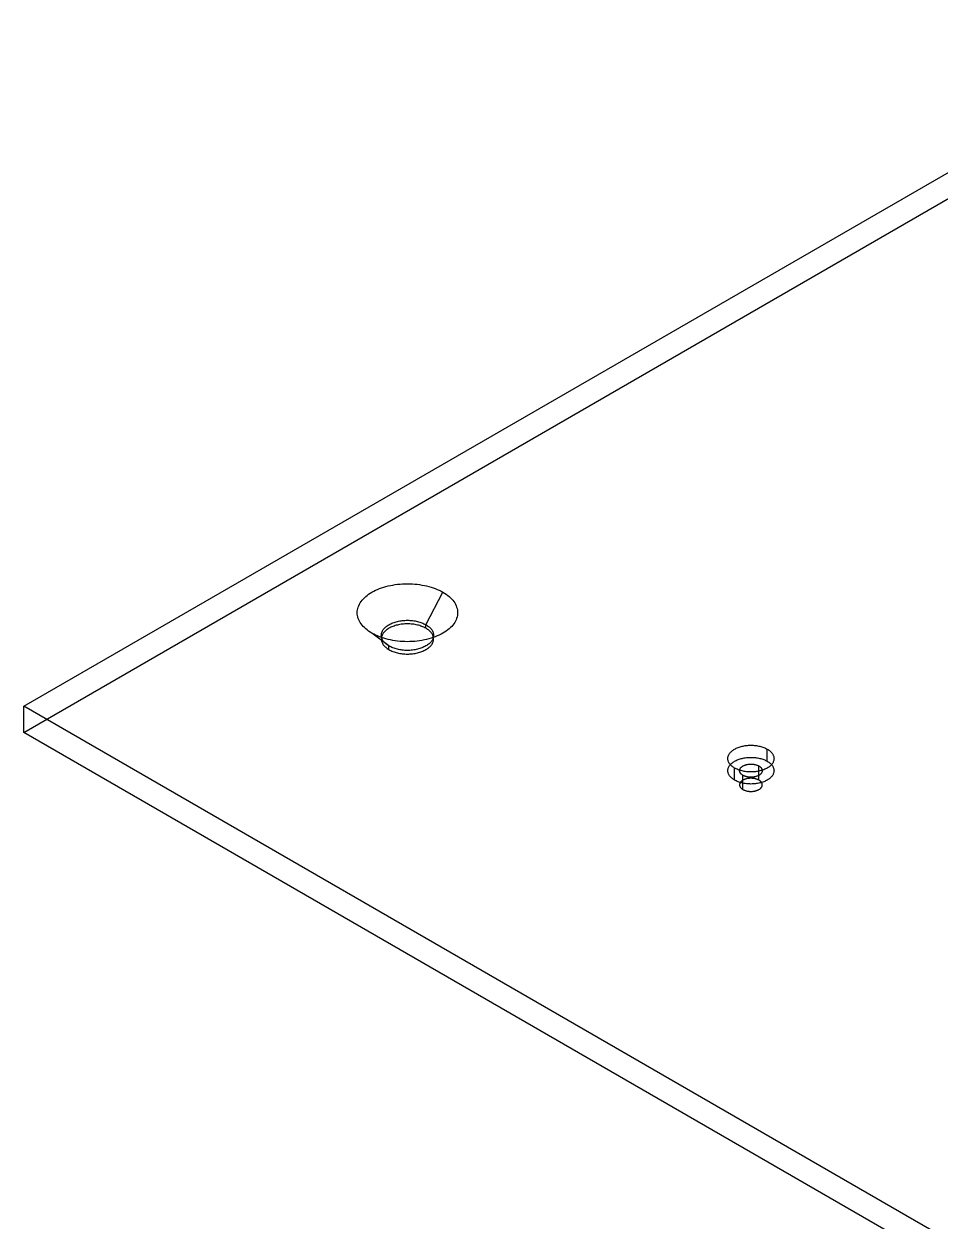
# Model space of a CAD drawing. Header units: inches. Extents: x 2 to 134, y 2 to 86.
# Drawn here: x 109.333 to 112.082, y 50.88 to 54.472 of the extents above; entities that cross this region are included whole.
import ezdxf

# ---------------------------------------------------------------- set-up
doc = ezdxf.new("R2010")
doc.units = ezdxf.units.IN
doc.header["$MEASUREMENT"] = 0

msp = doc.modelspace()

# ---------------------------------------------------------------- linework, layer by layer
at = {"layer": 'OUTLINE'}
for p, q in [((109.3333, 52.425), (112.8781, 54.4716)), ((109.3333, 52.3463), (112.8781, 54.3929)), ((110.3631, 52.757), (110.3676, 52.7604)), ((110.3676, 52.7604), (110.3724, 52.7636)), ((110.3724, 52.7636), (110.3775, 52.7667)), ((110.3775, 52.7667), (110.3829, 52.7696)), ((110.3829, 52.7696), (110.3885, 52.7724)), ((110.3885, 52.7724), (110.3943, 52.775)), ((110.3943, 52.775), (110.4004, 52.7775)), ((110.4004, 52.7775), (110.4066, 52.7798)), ((110.4066, 52.7798), (110.413, 52.7819)), ((110.413, 52.7819), (110.4196, 52.7838)), ((110.4196, 52.7838), (110.4264, 52.7855)), ((110.4264, 52.7855), (110.4333, 52.7871)), ((110.4333, 52.7871), (110.4403, 52.7884)), ((110.4403, 52.7884), (110.4474, 52.7895)), ((110.4474, 52.7895), (110.4546, 52.7905)), ((110.4546, 52.7905), (110.4619, 52.7912)), ((110.4619, 52.7912), (110.4693, 52.7917)), ((110.4693, 52.7917), (110.4766, 52.792)), ((110.4766, 52.792), (110.484, 52.7922)), ((110.484, 52.7922), (110.4914, 52.792)), ((110.4914, 52.792), (110.4988, 52.7917)), ((110.4988, 52.7917), (110.5061, 52.7912)), ((110.5061, 52.7912), (110.5134, 52.7905)), ((110.5134, 52.7905), (110.5206, 52.7895)), ((110.5206, 52.7895), (110.5277, 52.7884)), ((110.5277, 52.7884), (110.5348, 52.7871)), ((110.5348, 52.7871), (110.5416, 52.7855)), ((110.5394, 52.6693), (110.5905, 52.7667)), ((110.5416, 52.7855), (110.5484, 52.7838)), ((110.5484, 52.7838), (110.555, 52.7819)), ((110.555, 52.7819), (110.5614, 52.7798)), ((110.5614, 52.7798), (110.5677, 52.7775)), ((110.5677, 52.7775), (110.5737, 52.775)), ((110.5737, 52.775), (110.5796, 52.7724)), ((110.5796, 52.7724), (110.5851, 52.7696)), ((110.5851, 52.7696), (110.5905, 52.7667)), ((110.5905, 52.7667), (110.5956, 52.7636)), ((110.5956, 52.7636), (110.6004, 52.7604)), ((110.6004, 52.7604), (110.605, 52.757)), ((110.3363, 52.7222), (110.3379, 52.7263)), ((110.3379, 52.7263), (110.3399, 52.7304)), ((110.3399, 52.7304), (110.3422, 52.7345)), ((110.3422, 52.7345), (110.3449, 52.7385)), ((110.3449, 52.7385), (110.3479, 52.7424)), ((110.3479, 52.7424), (110.3512, 52.7462)), ((110.3512, 52.7462), (110.3549, 52.7499)), ((110.3549, 52.7499), (110.3588, 52.7535)), ((110.3588, 52.7535), (110.3631, 52.757)), ((110.605, 52.757), (110.6092, 52.7535)), ((110.6092, 52.7535), (110.6132, 52.7499)), ((110.6132, 52.7499), (110.6168, 52.7462)), ((110.6168, 52.7462), (110.6201, 52.7424)), ((110.6201, 52.7424), (110.6231, 52.7385)), ((110.6231, 52.7385), (110.6258, 52.7345)), ((110.6258, 52.7345), (110.6281, 52.7304)), ((110.6281, 52.7304), (110.6301, 52.7263)), ((110.6301, 52.7263), (110.6317, 52.7222)), ((110.3334, 52.7052), (110.3336, 52.7095)), ((110.3336, 52.7009), (110.3334, 52.7052)), ((110.3336, 52.7095), (110.3342, 52.7137)), ((110.3342, 52.6967), (110.3336, 52.7009)), ((110.3342, 52.7137), (110.3351, 52.718)), ((110.3351, 52.6925), (110.3342, 52.6967)), ((110.3351, 52.718), (110.3363, 52.7222)), ((110.3363, 52.6882), (110.3351, 52.6925)), ((110.3379, 52.6841), (110.3363, 52.6882)), ((110.6317, 52.6882), (110.6301, 52.6841)), ((110.6317, 52.7222), (110.633, 52.718)), ((110.633, 52.6925), (110.6317, 52.6882)), ((110.633, 52.718), (110.6339, 52.7137)), ((110.6339, 52.6967), (110.633, 52.6925)), ((110.6339, 52.7137), (110.6344, 52.7095)), ((110.6344, 52.7009), (110.6339, 52.6967)), ((110.6344, 52.7095), (110.6346, 52.7052)), ((110.6346, 52.7052), (110.6344, 52.7009)), ((110.3399, 52.68), (110.3379, 52.6841)), ((110.3422, 52.6759), (110.3399, 52.68)), ((110.3449, 52.6719), (110.3422, 52.6759)), ((110.3479, 52.668), (110.3449, 52.6719)), ((110.3512, 52.6642), (110.3479, 52.668)), ((110.3549, 52.6605), (110.3512, 52.6642)), ((110.3588, 52.6569), (110.3549, 52.6605)), ((110.3631, 52.6534), (110.3588, 52.6569)), ((110.3676, 52.6501), (110.3631, 52.6534)), ((110.408, 52.6483), (110.4091, 52.6505)), ((110.4091, 52.6505), (110.4103, 52.6526)), ((110.4103, 52.6526), (110.4117, 52.6546)), ((110.4117, 52.6546), (110.4132, 52.6567)), ((110.4132, 52.6567), (110.4149, 52.6586)), ((110.4149, 52.6586), (110.4168, 52.6606)), ((110.4168, 52.6606), (110.4189, 52.6625)), ((110.4189, 52.6516), (110.4168, 52.6497)), ((110.4189, 52.6625), (110.4211, 52.6643)), ((110.4211, 52.6534), (110.4189, 52.6516)), ((110.4211, 52.6643), (110.4235, 52.666)), ((110.4235, 52.6552), (110.4211, 52.6534)), ((110.4235, 52.666), (110.426, 52.6677)), ((110.426, 52.6569), (110.4235, 52.6552)), ((110.426, 52.6677), (110.4286, 52.6693)), ((110.4286, 52.6585), (110.426, 52.6569)), ((110.4286, 52.6693), (110.4314, 52.6708)), ((110.4314, 52.66), (110.4286, 52.6585)), ((110.4314, 52.6708), (110.4343, 52.6723)), ((110.4343, 52.6614), (110.4314, 52.66)), ((110.4343, 52.6723), (110.4374, 52.6737)), ((110.4374, 52.6628), (110.4343, 52.6614)), ((110.4374, 52.6737), (110.4405, 52.6749)), ((110.4405, 52.6641), (110.4374, 52.6628)), ((110.4405, 52.6749), (110.4438, 52.6761)), ((110.4438, 52.6653), (110.4405, 52.6641)), ((110.4438, 52.6761), (110.4471, 52.6772)), ((110.4471, 52.6664), (110.4438, 52.6653)), ((110.4471, 52.6772), (110.4505, 52.6782)), ((110.4505, 52.6674), (110.4471, 52.6664)), ((110.4505, 52.6782), (110.454, 52.6791)), ((110.454, 52.6683), (110.4505, 52.6674)), ((110.454, 52.6791), (110.4576, 52.6799)), ((110.4576, 52.6691), (110.454, 52.6683)), ((110.4576, 52.6799), (110.4613, 52.6806)), ((110.4613, 52.6698), (110.4576, 52.6691)), ((110.4613, 52.6806), (110.465, 52.6812)), ((110.465, 52.6704), (110.4613, 52.6698)), ((110.465, 52.6812), (110.4687, 52.6817)), ((110.4687, 52.6708), (110.465, 52.6704)), ((110.4687, 52.6817), (110.4725, 52.6821)), ((110.4725, 52.6712), (110.4687, 52.6708)), ((110.4725, 52.6821), (110.4763, 52.6823)), ((110.4763, 52.6715), (110.4725, 52.6712)), ((110.4763, 52.6823), (110.4802, 52.6825)), ((110.4802, 52.6717), (110.4763, 52.6715)), ((110.4802, 52.6825), (110.484, 52.6826)), ((110.484, 52.6717), (110.4802, 52.6717)), ((110.484, 52.6826), (110.4879, 52.6825)), ((110.4879, 52.6717), (110.484, 52.6717)), ((110.4879, 52.6825), (110.4917, 52.6823)), ((110.4917, 52.6715), (110.4879, 52.6717)), ((110.4917, 52.6823), (110.4955, 52.6821)), ((110.4955, 52.6712), (110.4917, 52.6715)), ((110.4955, 52.6821), (110.4993, 52.6817)), ((110.4993, 52.6708), (110.4955, 52.6712)), ((110.4993, 52.6817), (110.5031, 52.6812)), ((110.5031, 52.6704), (110.4993, 52.6708)), ((110.5031, 52.6812), (110.5068, 52.6806)), ((110.5068, 52.6698), (110.5031, 52.6704)), ((110.5068, 52.6806), (110.5104, 52.6799)), ((110.5104, 52.6691), (110.5068, 52.6698)), ((110.5104, 52.6799), (110.514, 52.6791)), ((110.514, 52.6683), (110.5104, 52.6691)), ((110.514, 52.6791), (110.5175, 52.6782)), ((110.5175, 52.6674), (110.514, 52.6683)), ((110.5175, 52.6782), (110.5209, 52.6772)), ((110.5209, 52.6664), (110.5175, 52.6674)), ((110.5209, 52.6772), (110.5243, 52.6761)), ((110.5243, 52.6653), (110.5209, 52.6664)), ((110.5243, 52.6761), (110.5275, 52.6749)), ((110.5275, 52.6641), (110.5243, 52.6653)), ((110.5275, 52.6749), (110.5307, 52.6737)), ((110.5307, 52.6628), (110.5275, 52.6641)), ((110.5307, 52.6737), (110.5337, 52.6723)), ((110.5337, 52.6614), (110.5307, 52.6628)), ((110.5337, 52.6723), (110.5366, 52.6708)), ((110.5366, 52.66), (110.5337, 52.6614)), ((110.5366, 52.6708), (110.5394, 52.6693)), ((110.5394, 52.6585), (110.5366, 52.66)), ((110.5394, 52.6693), (110.5421, 52.6677)), ((110.5394, 52.6585), (110.5394, 52.6693)), ((110.5421, 52.6569), (110.5394, 52.6585)), ((110.5421, 52.6677), (110.5446, 52.666)), ((110.5446, 52.6552), (110.5421, 52.6569)), ((110.5446, 52.666), (110.5469, 52.6643)), ((110.5469, 52.6534), (110.5446, 52.6552)), ((110.5469, 52.6643), (110.5491, 52.6625)), ((110.5491, 52.6516), (110.5469, 52.6534)), ((110.5491, 52.6625), (110.5512, 52.6606)), ((110.5512, 52.6497), (110.5491, 52.6516)), ((110.5512, 52.6606), (110.5531, 52.6586)), ((110.5531, 52.6586), (110.5548, 52.6567)), ((110.5548, 52.6567), (110.5564, 52.6546)), ((110.5564, 52.6546), (110.5578, 52.6526)), ((110.5578, 52.6526), (110.559, 52.6505)), ((110.559, 52.6505), (110.56, 52.6483)), ((110.605, 52.6534), (110.6004, 52.6501)), ((110.6092, 52.6569), (110.605, 52.6534)), ((110.6132, 52.6605), (110.6092, 52.6569)), ((110.6168, 52.6642), (110.6132, 52.6605)), ((110.6201, 52.668), (110.6168, 52.6642)), ((110.6231, 52.6719), (110.6201, 52.668)), ((110.6258, 52.6759), (110.6231, 52.6719)), ((110.6281, 52.68), (110.6258, 52.6759)), ((110.6301, 52.6841), (110.6281, 52.68)), ((110.3724, 52.6468), (110.3676, 52.6501)), ((110.3775, 52.6437), (110.3724, 52.6468)), ((110.4286, 52.6054), (110.3775, 52.6437)), ((110.3829, 52.6408), (110.3775, 52.6437)), ((110.3885, 52.638), (110.3829, 52.6408)), ((110.3943, 52.6354), (110.3885, 52.638)), ((110.4004, 52.6329), (110.3943, 52.6354)), ((110.4066, 52.6306), (110.4004, 52.6329)), ((110.4057, 52.6373), (110.4058, 52.6396)), ((110.4058, 52.6351), (110.4057, 52.6373)), ((110.4058, 52.6287), (110.4057, 52.6265)), ((110.4057, 52.6265), (110.4058, 52.6243)), ((110.4058, 52.6396), (110.4061, 52.6418)), ((110.4061, 52.6329), (110.4058, 52.6351)), ((110.4061, 52.6309), (110.4058, 52.6287)), ((110.4058, 52.6243), (110.4061, 52.6221)), ((110.4061, 52.6418), (110.4065, 52.644)), ((110.4065, 52.6331), (110.4061, 52.6309)), ((110.4065, 52.6307), (110.4061, 52.6329)), ((110.4061, 52.6221), (110.4065, 52.6199)), ((110.4065, 52.644), (110.4072, 52.6462)), ((110.4072, 52.6353), (110.4065, 52.6331)), ((110.4072, 52.6285), (110.4065, 52.6307)), ((110.4065, 52.6199), (110.4072, 52.6177)), ((110.413, 52.6285), (110.4066, 52.6306)), ((110.4072, 52.6462), (110.408, 52.6483)), ((110.408, 52.6375), (110.4072, 52.6353)), ((110.408, 52.6263), (110.4072, 52.6285)), ((110.4072, 52.6177), (110.408, 52.6155)), ((110.4091, 52.6396), (110.408, 52.6375)), ((110.4091, 52.6242), (110.408, 52.6263)), ((110.408, 52.6155), (110.4091, 52.6134)), ((110.4103, 52.6417), (110.4091, 52.6396)), ((110.4103, 52.6221), (110.4091, 52.6242)), ((110.4117, 52.6438), (110.4103, 52.6417)), ((110.4117, 52.62), (110.4103, 52.6221)), ((110.4132, 52.6458), (110.4117, 52.6438)), ((110.4132, 52.618), (110.4117, 52.62)), ((110.4196, 52.6266), (110.413, 52.6285)), ((110.4149, 52.6478), (110.4132, 52.6458)), ((110.4149, 52.616), (110.4132, 52.618)), ((110.4168, 52.6497), (110.4149, 52.6478)), ((110.4168, 52.6141), (110.4149, 52.616)), ((110.4264, 52.6249), (110.4196, 52.6266)), ((110.4333, 52.6234), (110.4264, 52.6249)), ((110.4403, 52.622), (110.4333, 52.6234)), ((110.4474, 52.6209), (110.4403, 52.622)), ((110.4546, 52.6199), (110.4474, 52.6209)), ((110.4619, 52.6192), (110.4546, 52.6199)), ((110.4693, 52.6187), (110.4619, 52.6192)), ((110.4766, 52.6184), (110.4693, 52.6187)), ((110.484, 52.6183), (110.4766, 52.6184)), ((110.4914, 52.6184), (110.484, 52.6183)), ((110.4988, 52.6187), (110.4914, 52.6184)), ((110.5061, 52.6192), (110.4988, 52.6187)), ((110.5134, 52.6199), (110.5061, 52.6192)), ((110.5206, 52.6209), (110.5134, 52.6199)), ((110.5277, 52.622), (110.5206, 52.6209)), ((110.5348, 52.6234), (110.5277, 52.622)), ((110.5416, 52.6249), (110.5348, 52.6234)), ((110.5484, 52.6266), (110.5416, 52.6249)), ((110.555, 52.6285), (110.5484, 52.6266)), ((110.5531, 52.6478), (110.5512, 52.6497)), ((110.5531, 52.616), (110.5512, 52.6141)), ((110.5548, 52.6458), (110.5531, 52.6478)), ((110.5548, 52.618), (110.5531, 52.616)), ((110.5564, 52.6438), (110.5548, 52.6458)), ((110.5564, 52.62), (110.5548, 52.618)), ((110.5614, 52.6306), (110.555, 52.6285)), ((110.5578, 52.6417), (110.5564, 52.6438)), ((110.5578, 52.6221), (110.5564, 52.62)), ((110.559, 52.6396), (110.5578, 52.6417)), ((110.559, 52.6242), (110.5578, 52.6221)), ((110.56, 52.6375), (110.559, 52.6396)), ((110.56, 52.6263), (110.559, 52.6242)), ((110.559, 52.6134), (110.56, 52.6155)), ((110.56, 52.6483), (110.5608, 52.6462)), ((110.5608, 52.6353), (110.56, 52.6375)), ((110.5608, 52.6285), (110.56, 52.6263)), ((110.56, 52.6155), (110.5608, 52.6177)), ((110.5608, 52.6462), (110.5615, 52.644)), ((110.5615, 52.6331), (110.5608, 52.6353)), ((110.5615, 52.6307), (110.5608, 52.6285)), ((110.5608, 52.6177), (110.5615, 52.6199)), ((110.5677, 52.6329), (110.5614, 52.6306)), ((110.5615, 52.644), (110.562, 52.6418)), ((110.562, 52.6309), (110.5615, 52.6331)), ((110.562, 52.6329), (110.5615, 52.6307)), ((110.5615, 52.6199), (110.562, 52.6221)), ((110.562, 52.6418), (110.5622, 52.6396)), ((110.5622, 52.6351), (110.562, 52.6329)), ((110.5622, 52.6287), (110.562, 52.6309)), ((110.562, 52.6221), (110.5622, 52.6243)), ((110.5622, 52.6396), (110.5623, 52.6373)), ((110.5623, 52.6373), (110.5622, 52.6351)), ((110.5623, 52.6265), (110.5622, 52.6287)), ((110.5622, 52.6243), (110.5623, 52.6265)), ((110.5737, 52.6354), (110.5677, 52.6329)), ((110.5796, 52.638), (110.5737, 52.6354)), ((110.5851, 52.6408), (110.5796, 52.638)), ((110.5905, 52.6437), (110.5851, 52.6408)), ((110.5956, 52.6468), (110.5905, 52.6437)), ((110.6004, 52.6501), (110.5956, 52.6468)), ((110.4091, 52.6134), (110.4103, 52.6113)), ((110.4103, 52.6113), (110.4117, 52.6092)), ((110.4117, 52.6092), (110.4132, 52.6072)), ((110.4132, 52.6072), (110.4149, 52.6052)), ((110.4149, 52.6052), (110.4168, 52.6032)), ((110.4189, 52.6122), (110.4168, 52.6141)), ((110.4168, 52.6032), (110.4189, 52.6014)), ((110.4211, 52.6104), (110.4189, 52.6122)), ((110.4189, 52.6014), (110.4211, 52.5996)), ((110.4235, 52.6086), (110.4211, 52.6104)), ((110.4211, 52.5996), (110.4235, 52.5978)), ((110.426, 52.607), (110.4235, 52.6086)), ((110.4235, 52.5978), (110.426, 52.5961)), ((110.4286, 52.6054), (110.426, 52.607)), ((110.426, 52.5961), (110.4286, 52.5945)), ((110.4314, 52.6038), (110.4286, 52.6054)), ((110.4286, 52.5945), (110.4286, 52.6054)), ((110.4286, 52.5945), (110.4314, 52.593)), ((110.4343, 52.6024), (110.4314, 52.6038)), ((110.4314, 52.593), (110.4343, 52.5915)), ((110.4374, 52.601), (110.4343, 52.6024)), ((110.4343, 52.5915), (110.4374, 52.5902)), ((110.4405, 52.5997), (110.4374, 52.601)), ((110.4374, 52.5902), (110.4405, 52.5889)), ((110.4438, 52.5985), (110.4405, 52.5997)), ((110.4405, 52.5889), (110.4438, 52.5877)), ((110.4471, 52.5975), (110.4438, 52.5985)), ((110.4438, 52.5877), (110.4471, 52.5866)), ((110.4505, 52.5965), (110.4471, 52.5975)), ((110.4471, 52.5866), (110.4505, 52.5856)), ((110.454, 52.5956), (110.4505, 52.5965)), ((110.4505, 52.5856), (110.454, 52.5847)), ((110.4576, 52.5948), (110.454, 52.5956)), ((110.454, 52.5847), (110.4576, 52.5839)), ((110.4613, 52.5941), (110.4576, 52.5948)), ((110.4576, 52.5839), (110.4613, 52.5832)), ((110.465, 52.5935), (110.4613, 52.5941)), ((110.4613, 52.5832), (110.465, 52.5826)), ((110.4687, 52.593), (110.465, 52.5935)), ((110.465, 52.5826), (110.4687, 52.5821)), ((110.4725, 52.5926), (110.4687, 52.593)), ((110.4687, 52.5821), (110.4725, 52.5818)), ((110.4763, 52.5923), (110.4725, 52.5926)), ((110.4725, 52.5818), (110.4763, 52.5815)), ((110.4802, 52.5922), (110.4763, 52.5923)), ((110.4763, 52.5815), (110.4802, 52.5813)), ((110.484, 52.5921), (110.4802, 52.5922)), ((110.4802, 52.5813), (110.484, 52.5813)), ((110.4879, 52.5922), (110.484, 52.5921)), ((110.484, 52.5813), (110.4879, 52.5813)), ((110.4917, 52.5923), (110.4879, 52.5922)), ((110.4879, 52.5813), (110.4917, 52.5815)), ((110.4955, 52.5926), (110.4917, 52.5923)), ((110.4917, 52.5815), (110.4955, 52.5818)), ((110.4993, 52.593), (110.4955, 52.5926)), ((110.4955, 52.5818), (110.4993, 52.5821)), ((110.5031, 52.5935), (110.4993, 52.593)), ((110.4993, 52.5821), (110.5031, 52.5826)), ((110.5068, 52.5941), (110.5031, 52.5935)), ((110.5031, 52.5826), (110.5068, 52.5832)), ((110.5104, 52.5948), (110.5068, 52.5941)), ((110.5068, 52.5832), (110.5104, 52.5839)), ((110.514, 52.5956), (110.5104, 52.5948)), ((110.5104, 52.5839), (110.514, 52.5847)), ((110.5175, 52.5965), (110.514, 52.5956)), ((110.514, 52.5847), (110.5175, 52.5856)), ((110.5209, 52.5975), (110.5175, 52.5965)), ((110.5175, 52.5856), (110.5209, 52.5866)), ((110.5243, 52.5985), (110.5209, 52.5975)), ((110.5209, 52.5866), (110.5243, 52.5877)), ((110.5275, 52.5997), (110.5243, 52.5985)), ((110.5243, 52.5877), (110.5275, 52.5889)), ((110.5307, 52.601), (110.5275, 52.5997)), ((110.5275, 52.5889), (110.5307, 52.5902)), ((110.5337, 52.6024), (110.5307, 52.601)), ((110.5307, 52.5902), (110.5337, 52.5915)), ((110.5366, 52.6038), (110.5337, 52.6024)), ((110.5337, 52.5915), (110.5366, 52.593)), ((110.5394, 52.6054), (110.5366, 52.6038)), ((110.5366, 52.593), (110.5394, 52.5945)), ((110.5421, 52.607), (110.5394, 52.6054)), ((110.5394, 52.5945), (110.5421, 52.5961)), ((110.5446, 52.6086), (110.5421, 52.607)), ((110.5421, 52.5961), (110.5446, 52.5978)), ((110.5469, 52.6104), (110.5446, 52.6086)), ((110.5446, 52.5978), (110.5469, 52.5996)), ((110.5491, 52.6122), (110.5469, 52.6104)), ((110.5469, 52.5996), (110.5491, 52.6014)), ((110.5512, 52.6141), (110.5491, 52.6122)), ((110.5491, 52.6014), (110.5512, 52.6032)), ((110.5512, 52.6032), (110.5531, 52.6052)), ((110.5531, 52.6052), (110.5548, 52.6072)), ((110.5548, 52.6072), (110.5564, 52.6092)), ((110.5564, 52.6092), (110.5578, 52.6113)), ((110.5578, 52.6113), (110.559, 52.6134)), ((109.3333, 52.3463), (109.3333, 52.425)), ((124.9699, 43.397), (109.3333, 52.425)), ((124.9699, 43.3182), (109.3333, 52.3463)), ((111.4571, 52.2898), (111.4591, 52.2914)), ((111.4591, 52.2914), (111.4612, 52.2929)), ((111.4612, 52.2929), (111.4634, 52.2944)), ((111.4634, 52.2944), (111.4657, 52.2958)), ((111.4657, 52.2958), (111.4682, 52.2972)), ((111.4682, 52.2972), (111.4708, 52.2985)), ((111.4708, 52.2985), (111.4735, 52.2997)), ((111.4735, 52.2997), (111.4762, 52.3008)), ((111.4762, 52.3008), (111.4791, 52.3019)), ((111.4791, 52.3019), (111.4821, 52.3028)), ((111.4821, 52.3028), (111.4851, 52.3037)), ((111.4851, 52.3037), (111.4882, 52.3045)), ((111.4882, 52.3045), (111.4914, 52.3052)), ((111.4914, 52.3052), (111.4946, 52.3058)), ((111.4946, 52.3058), (111.4979, 52.3064)), ((111.4979, 52.3064), (111.5012, 52.3068)), ((111.5012, 52.3068), (111.5046, 52.3071)), ((111.5046, 52.3071), (111.5079, 52.3074)), ((111.5079, 52.3074), (111.5113, 52.3075)), ((111.5113, 52.3075), (111.5147, 52.3076)), ((111.5147, 52.3076), (111.5181, 52.3075)), ((111.5181, 52.3075), (111.5215, 52.3074)), ((111.5215, 52.3074), (111.5249, 52.3071)), ((111.5249, 52.3071), (111.5282, 52.3068)), ((111.5282, 52.3068), (111.5316, 52.3064)), ((111.5316, 52.3064), (111.5348, 52.3058)), ((111.5348, 52.3058), (111.5381, 52.3052)), ((111.5381, 52.3052), (111.5412, 52.3045)), ((111.5412, 52.3045), (111.5444, 52.3037)), ((111.5444, 52.3037), (111.5474, 52.3028)), ((111.5474, 52.3028), (111.5504, 52.3019)), ((111.5504, 52.3019), (111.5532, 52.3008)), ((111.5532, 52.3008), (111.556, 52.2997)), ((111.556, 52.2997), (111.5587, 52.2985)), ((111.5587, 52.2985), (111.5613, 52.2972)), ((111.5613, 52.2972), (111.5637, 52.2958)), ((111.5637, 52.2596), (111.5637, 52.2958)), ((111.5637, 52.2958), (111.5661, 52.2944)), ((111.5661, 52.2944), (111.5683, 52.2929)), ((111.5683, 52.2929), (111.5704, 52.2914)), ((111.5704, 52.2914), (111.5723, 52.2898)), ((111.4454, 52.2675), (111.4455, 52.2695)), ((111.4455, 52.2656), (111.4454, 52.2675)), ((111.4455, 52.2695), (111.4458, 52.2715)), ((111.4458, 52.2636), (111.4455, 52.2656)), ((111.4458, 52.2715), (111.4462, 52.2734)), ((111.4462, 52.2617), (111.4458, 52.2636)), ((111.4462, 52.2734), (111.4468, 52.2754)), ((111.4468, 52.2597), (111.4462, 52.2617)), ((111.4468, 52.2754), (111.4475, 52.2773)), ((111.4475, 52.2578), (111.4468, 52.2597)), ((111.4475, 52.2773), (111.4484, 52.2792)), ((111.4484, 52.2559), (111.4475, 52.2578)), ((111.4484, 52.2792), (111.4495, 52.281)), ((111.4495, 52.2541), (111.4484, 52.2559)), ((111.4495, 52.281), (111.4507, 52.2829)), ((111.4507, 52.2829), (111.4521, 52.2847)), ((111.4521, 52.2847), (111.4536, 52.2864)), ((111.4536, 52.2864), (111.4553, 52.2881)), ((111.4553, 52.2881), (111.4571, 52.2898)), ((111.4591, 52.2552), (111.4612, 52.2567)), ((111.4612, 52.2567), (111.4634, 52.2582)), ((111.4634, 52.2582), (111.4657, 52.2596)), ((111.4657, 52.2596), (111.4682, 52.261)), ((111.4682, 52.261), (111.4708, 52.2623)), ((111.4708, 52.2623), (111.4735, 52.2635)), ((111.4735, 52.2635), (111.4762, 52.2646)), ((111.4762, 52.2646), (111.4791, 52.2657)), ((111.4791, 52.2657), (111.4821, 52.2666)), ((111.4821, 52.2666), (111.4851, 52.2675)), ((111.4851, 52.2675), (111.4882, 52.2683)), ((111.4882, 52.2683), (111.4914, 52.269)), ((111.4914, 52.269), (111.4946, 52.2696)), ((111.4946, 52.2696), (111.4979, 52.2701)), ((111.4979, 52.2701), (111.5012, 52.2706)), ((111.5012, 52.2706), (111.5046, 52.2709)), ((111.5046, 52.2709), (111.5079, 52.2712)), ((111.5079, 52.2712), (111.5113, 52.2713)), ((111.5113, 52.2713), (111.5147, 52.2713)), ((111.5147, 52.2713), (111.5181, 52.2713)), ((111.5181, 52.2713), (111.5215, 52.2712)), ((111.5215, 52.2712), (111.5249, 52.2709)), ((111.5249, 52.2709), (111.5282, 52.2706)), ((111.5282, 52.2706), (111.5316, 52.2701)), ((111.5316, 52.2701), (111.5348, 52.2696)), ((111.5348, 52.2696), (111.5381, 52.269)), ((111.5381, 52.269), (111.5412, 52.2683)), ((111.5412, 52.2683), (111.5444, 52.2675)), ((111.5444, 52.2675), (111.5474, 52.2666)), ((111.5474, 52.2666), (111.5504, 52.2657)), ((111.5504, 52.2657), (111.5532, 52.2646)), ((111.5532, 52.2646), (111.556, 52.2635)), ((111.556, 52.2635), (111.5587, 52.2623)), ((111.5587, 52.2623), (111.5613, 52.261)), ((111.5613, 52.261), (111.5637, 52.2596)), ((111.5637, 52.2596), (111.5661, 52.2582)), ((111.5661, 52.2582), (111.5683, 52.2567)), ((111.5683, 52.2567), (111.5704, 52.2552)), ((111.5723, 52.2898), (111.5742, 52.2881)), ((111.5742, 52.2881), (111.5758, 52.2864)), ((111.5758, 52.2864), (111.5774, 52.2847)), ((111.5774, 52.2847), (111.5788, 52.2829)), ((111.5788, 52.2829), (111.58, 52.281)), ((111.58, 52.281), (111.581, 52.2792)), ((111.581, 52.2559), (111.58, 52.2541)), ((111.581, 52.2792), (111.5819, 52.2773)), ((111.5819, 52.2578), (111.581, 52.2559)), ((111.5819, 52.2773), (111.5827, 52.2754)), ((111.5827, 52.2597), (111.5819, 52.2578)), ((111.5827, 52.2754), (111.5833, 52.2734)), ((111.5833, 52.2617), (111.5827, 52.2597)), ((111.5833, 52.2734), (111.5837, 52.2715)), ((111.5837, 52.2636), (111.5833, 52.2617)), ((111.5837, 52.2715), (111.5839, 52.2695)), ((111.5839, 52.2656), (111.5837, 52.2636)), ((111.5839, 52.2695), (111.584, 52.2675)), ((111.584, 52.2675), (111.5839, 52.2656)), ((111.4454, 52.2313), (111.4455, 52.2333)), ((111.4455, 52.2294), (111.4454, 52.2313)), ((111.4455, 52.2333), (111.4458, 52.2353)), ((111.4458, 52.2274), (111.4455, 52.2294)), ((111.4458, 52.2353), (111.4462, 52.2372)), ((111.4462, 52.2255), (111.4458, 52.2274)), ((111.4462, 52.2372), (111.4468, 52.2391)), ((111.4468, 52.2235), (111.4462, 52.2255)), ((111.4468, 52.2391), (111.4475, 52.2411)), ((111.4475, 52.2216), (111.4468, 52.2235)), ((111.4475, 52.2411), (111.4484, 52.243)), ((111.4484, 52.2197), (111.4475, 52.2216)), ((111.4484, 52.243), (111.4495, 52.2448)), ((111.4495, 52.2179), (111.4484, 52.2197)), ((111.4507, 52.2522), (111.4495, 52.2541)), ((111.4495, 52.2448), (111.4507, 52.2466)), ((111.4521, 52.2504), (111.4507, 52.2522)), ((111.4507, 52.2466), (111.4521, 52.2484)), ((111.4536, 52.2487), (111.4521, 52.2504)), ((111.4521, 52.2484), (111.4536, 52.2502)), ((111.4536, 52.2502), (111.4553, 52.2519)), ((111.4553, 52.247), (111.4536, 52.2487)), ((111.4553, 52.2519), (111.4571, 52.2536)), ((111.4571, 52.2453), (111.4553, 52.247)), ((111.4571, 52.2536), (111.4591, 52.2552)), ((111.4591, 52.2437), (111.4571, 52.2453)), ((111.4612, 52.2422), (111.4591, 52.2437)), ((111.4634, 52.2407), (111.4612, 52.2422)), ((111.4657, 52.2393), (111.4634, 52.2407)), ((111.4682, 52.2379), (111.4657, 52.2393)), ((111.4657, 52.203), (111.4657, 52.2393)), ((111.4708, 52.2366), (111.4682, 52.2379)), ((111.4735, 52.2354), (111.4708, 52.2366)), ((111.4762, 52.2343), (111.4735, 52.2354)), ((111.4791, 52.2332), (111.4762, 52.2343)), ((111.4821, 52.2323), (111.4791, 52.2332)), ((111.4806, 52.2323), (111.4808, 52.2333)), ((111.4806, 52.2313), (111.4806, 52.2323)), ((111.4806, 52.2304), (111.4806, 52.2313)), ((111.4808, 52.2294), (111.4806, 52.2304)), ((111.4808, 52.2333), (111.481, 52.2342)), ((111.481, 52.2284), (111.4808, 52.2294)), ((111.481, 52.2342), (111.4813, 52.2352)), ((111.4813, 52.2275), (111.481, 52.2284)), ((111.4813, 52.2352), (111.4816, 52.2361)), ((111.4816, 52.2265), (111.4813, 52.2275)), ((111.4816, 52.2361), (111.4821, 52.2371)), ((111.4821, 52.2256), (111.4816, 52.2265)), ((111.4821, 52.2371), (111.4826, 52.238)), ((111.4851, 52.2314), (111.4821, 52.2323)), ((111.4826, 52.2247), (111.4821, 52.2256)), ((111.4826, 52.238), (111.4832, 52.2389)), ((111.4832, 52.2238), (111.4826, 52.2247)), ((111.4832, 52.2389), (111.4839, 52.2398)), ((111.4839, 52.2229), (111.4832, 52.2238)), ((111.4839, 52.2398), (111.4846, 52.2406)), ((111.4846, 52.222), (111.4839, 52.2229)), ((111.4846, 52.2406), (111.4855, 52.2415)), ((111.4855, 52.2212), (111.4846, 52.222)), ((111.4882, 52.2306), (111.4851, 52.2314)), ((111.4855, 52.2415), (111.4864, 52.2423)), ((111.4864, 52.2204), (111.4855, 52.2212)), ((111.4864, 52.2423), (111.4873, 52.2431)), ((111.4873, 52.2196), (111.4864, 52.2204)), ((111.4873, 52.2431), (111.4883, 52.2438)), ((111.4883, 52.2188), (111.4873, 52.2196)), ((111.4914, 52.2299), (111.4882, 52.2306)), ((111.4883, 52.2438), (111.4894, 52.2446)), ((111.4894, 52.2446), (111.4906, 52.2453)), ((111.4906, 52.2453), (111.4918, 52.2459)), ((111.4946, 52.2293), (111.4914, 52.2299)), ((111.4918, 52.2459), (111.4931, 52.2466)), ((111.4931, 52.2466), (111.4944, 52.2472)), ((111.4944, 52.2472), (111.4958, 52.2477)), ((111.4979, 52.2287), (111.4946, 52.2293)), ((111.4958, 52.2477), (111.4972, 52.2482)), ((111.4972, 52.2482), (111.4986, 52.2487)), ((111.5012, 52.2283), (111.4979, 52.2287)), ((111.4986, 52.2487), (111.5001, 52.2491)), ((111.5001, 52.2491), (111.5017, 52.2495)), ((111.5046, 52.228), (111.5012, 52.2283)), ((111.5017, 52.2495), (111.5032, 52.2499)), ((111.5032, 52.2499), (111.5048, 52.2502)), ((111.5079, 52.2277), (111.5046, 52.228)), ((111.5048, 52.2502), (111.5064, 52.2505)), ((111.5064, 52.2505), (111.5081, 52.2507)), ((111.5113, 52.2276), (111.5079, 52.2277)), ((111.5081, 52.2507), (111.5097, 52.2508)), ((111.5097, 52.2508), (111.5114, 52.2509)), ((111.5147, 52.2275), (111.5113, 52.2276)), ((111.5114, 52.2509), (111.5131, 52.251)), ((111.5131, 52.251), (111.5147, 52.251)), ((111.5147, 52.251), (111.5164, 52.251)), ((111.5181, 52.2276), (111.5147, 52.2275)), ((111.5164, 52.251), (111.5181, 52.2509)), ((111.5181, 52.2509), (111.5197, 52.2508)), ((111.5215, 52.2277), (111.5181, 52.2276)), ((111.5197, 52.2508), (111.5214, 52.2507)), ((111.5214, 52.2507), (111.523, 52.2505)), ((111.5249, 52.228), (111.5215, 52.2277)), ((111.523, 52.2505), (111.5246, 52.2502)), ((111.5246, 52.2502), (111.5262, 52.2499)), ((111.5282, 52.2283), (111.5249, 52.228)), ((111.5262, 52.2499), (111.5278, 52.2495)), ((111.5278, 52.2495), (111.5293, 52.2491)), ((111.5316, 52.2287), (111.5282, 52.2283)), ((111.5293, 52.2491), (111.5308, 52.2487)), ((111.5308, 52.2487), (111.5323, 52.2482)), ((111.5348, 52.2293), (111.5316, 52.2287)), ((111.5323, 52.2482), (111.5337, 52.2477)), ((111.5337, 52.2477), (111.5351, 52.2472)), ((111.5381, 52.2299), (111.5348, 52.2293)), ((111.5351, 52.2472), (111.5364, 52.2466)), ((111.5364, 52.2466), (111.5376, 52.2459)), ((111.5376, 52.2459), (111.5389, 52.2453)), ((111.5412, 52.2306), (111.5381, 52.2299)), ((111.5389, 52.2453), (111.54, 52.2446)), ((111.5389, 52.2028), (111.5389, 52.2453)), ((111.54, 52.2446), (111.5411, 52.2438)), ((111.5411, 52.2438), (111.5421, 52.2431)), ((111.5421, 52.2196), (111.5411, 52.2188)), ((111.5444, 52.2314), (111.5412, 52.2306)), ((111.5421, 52.2431), (111.5431, 52.2423)), ((111.5431, 52.2204), (111.5421, 52.2196)), ((111.5431, 52.2423), (111.544, 52.2415)), ((111.544, 52.2212), (111.5431, 52.2204)), ((111.544, 52.2415), (111.5448, 52.2406)), ((111.5448, 52.222), (111.544, 52.2212)), ((111.5474, 52.2323), (111.5444, 52.2314)), ((111.5448, 52.2406), (111.5456, 52.2398)), ((111.5456, 52.2229), (111.5448, 52.222)), ((111.5456, 52.2398), (111.5463, 52.2389)), ((111.5463, 52.2238), (111.5456, 52.2229)), ((111.5463, 52.2389), (111.5469, 52.238)), ((111.5469, 52.2247), (111.5463, 52.2238)), ((111.5469, 52.238), (111.5474, 52.2371)), ((111.5474, 52.2256), (111.5469, 52.2247)), ((111.5474, 52.2371), (111.5478, 52.2361)), ((111.5504, 52.2332), (111.5474, 52.2323)), ((111.5478, 52.2265), (111.5474, 52.2256)), ((111.5478, 52.2361), (111.5482, 52.2352)), ((111.5482, 52.2275), (111.5478, 52.2265)), ((111.5482, 52.2352), (111.5485, 52.2342)), ((111.5485, 52.2284), (111.5482, 52.2275)), ((111.5485, 52.2342), (111.5487, 52.2333)), ((111.5487, 52.2294), (111.5485, 52.2284)), ((111.5487, 52.2333), (111.5488, 52.2323)), ((111.5488, 52.2304), (111.5487, 52.2294)), ((111.5488, 52.2323), (111.5489, 52.2313)), ((111.5489, 52.2313), (111.5488, 52.2304)), ((111.5532, 52.2343), (111.5504, 52.2332)), ((111.556, 52.2354), (111.5532, 52.2343)), ((111.5587, 52.2366), (111.556, 52.2354)), ((111.5613, 52.2379), (111.5587, 52.2366)), ((111.5637, 52.2393), (111.5613, 52.2379)), ((111.5661, 52.2407), (111.5637, 52.2393)), ((111.5683, 52.2422), (111.5661, 52.2407)), ((111.5704, 52.2437), (111.5683, 52.2422)), ((111.5704, 52.2552), (111.5723, 52.2536)), ((111.5723, 52.2453), (111.5704, 52.2437)), ((111.5723, 52.2536), (111.5742, 52.2519)), ((111.5742, 52.247), (111.5723, 52.2453)), ((111.5742, 52.2519), (111.5758, 52.2502)), ((111.5758, 52.2487), (111.5742, 52.247)), ((111.5774, 52.2504), (111.5758, 52.2487)), ((111.5758, 52.2502), (111.5774, 52.2484)), ((111.5788, 52.2522), (111.5774, 52.2504)), ((111.5774, 52.2484), (111.5788, 52.2466)), ((111.58, 52.2541), (111.5788, 52.2522)), ((111.5788, 52.2466), (111.58, 52.2448)), ((111.58, 52.2448), (111.581, 52.243)), ((111.581, 52.2197), (111.58, 52.2179)), ((111.581, 52.243), (111.5819, 52.2411)), ((111.5819, 52.2216), (111.581, 52.2197)), ((111.5819, 52.2411), (111.5827, 52.2391)), ((111.5827, 52.2235), (111.5819, 52.2216)), ((111.5827, 52.2391), (111.5833, 52.2372)), ((111.5833, 52.2255), (111.5827, 52.2235)), ((111.5833, 52.2372), (111.5837, 52.2353)), ((111.5837, 52.2274), (111.5833, 52.2255)), ((111.5837, 52.2353), (111.5839, 52.2333)), ((111.5839, 52.2294), (111.5837, 52.2274)), ((111.5839, 52.2333), (111.584, 52.2313)), ((111.584, 52.2313), (111.5839, 52.2294)), ((111.4507, 52.216), (111.4495, 52.2179)), ((111.4521, 52.2142), (111.4507, 52.216)), ((111.4536, 52.2125), (111.4521, 52.2142)), ((111.4553, 52.2108), (111.4536, 52.2125)), ((111.4571, 52.2091), (111.4553, 52.2108)), ((111.4591, 52.2075), (111.4571, 52.2091)), ((111.4612, 52.206), (111.4591, 52.2075)), ((111.4634, 52.2045), (111.4612, 52.206)), ((111.4657, 52.203), (111.4634, 52.2045)), ((111.4682, 52.2017), (111.4657, 52.203)), ((111.4708, 52.2004), (111.4682, 52.2017)), ((111.4735, 52.1992), (111.4708, 52.2004)), ((111.4762, 52.1981), (111.4735, 52.1992)), ((111.4791, 52.197), (111.4762, 52.1981)), ((111.4821, 52.1961), (111.4791, 52.197)), ((111.4808, 52.1908), (111.4806, 52.1898)), ((111.4806, 52.1898), (111.4806, 52.1888)), ((111.4806, 52.1888), (111.4806, 52.1879)), ((111.4806, 52.1879), (111.4808, 52.1869)), ((111.481, 52.1917), (111.4808, 52.1908)), ((111.4808, 52.1869), (111.481, 52.1859)), ((111.4813, 52.1927), (111.481, 52.1917)), ((111.481, 52.1859), (111.4813, 52.185)), ((111.4816, 52.1936), (111.4813, 52.1927)), ((111.4813, 52.185), (111.4816, 52.184)), ((111.4821, 52.1945), (111.4816, 52.1936)), ((111.4816, 52.184), (111.4821, 52.1831)), ((111.4851, 52.1952), (111.4821, 52.1961)), ((111.4826, 52.1955), (111.4821, 52.1945)), ((111.4832, 52.1964), (111.4826, 52.1955)), ((111.4839, 52.1973), (111.4832, 52.1964)), ((111.4846, 52.1981), (111.4839, 52.1973)), ((111.4855, 52.199), (111.4846, 52.1981)), ((111.4882, 52.1944), (111.4851, 52.1952)), ((111.4864, 52.1998), (111.4855, 52.199)), ((111.4873, 52.2006), (111.4864, 52.1998)), ((111.4883, 52.2013), (111.4873, 52.2006)), ((111.4914, 52.1937), (111.4882, 52.1944)), ((111.4894, 52.2181), (111.4883, 52.2188)), ((111.4894, 52.2021), (111.4883, 52.2013)), ((111.4906, 52.2174), (111.4894, 52.2181)), ((111.4906, 52.2028), (111.4894, 52.2021)), ((111.4918, 52.2167), (111.4906, 52.2174)), ((111.4906, 52.1749), (111.4906, 52.2174)), ((111.4918, 52.2034), (111.4906, 52.2028)), ((111.4946, 52.1931), (111.4914, 52.1937)), ((111.4931, 52.2161), (111.4918, 52.2167)), ((111.4931, 52.2041), (111.4918, 52.2034)), ((111.4944, 52.2155), (111.4931, 52.2161)), ((111.4944, 52.2047), (111.4931, 52.2041)), ((111.4958, 52.215), (111.4944, 52.2155)), ((111.4958, 52.2052), (111.4944, 52.2047)), ((111.4979, 52.1925), (111.4946, 52.1931)), ((111.4972, 52.2144), (111.4958, 52.215)), ((111.4972, 52.2057), (111.4958, 52.2052)), ((111.4986, 52.214), (111.4972, 52.2144)), ((111.4986, 52.2062), (111.4972, 52.2057)), ((111.5012, 52.1921), (111.4979, 52.1925)), ((111.5001, 52.2135), (111.4986, 52.214)), ((111.5001, 52.2066), (111.4986, 52.2062)), ((111.5017, 52.2131), (111.5001, 52.2135)), ((111.5017, 52.207), (111.5001, 52.2066)), ((111.5046, 52.1918), (111.5012, 52.1921)), ((111.5032, 52.2128), (111.5017, 52.2131)), ((111.5032, 52.2074), (111.5017, 52.207)), ((111.5048, 52.2125), (111.5032, 52.2128)), ((111.5048, 52.2077), (111.5032, 52.2074)), ((111.5079, 52.1915), (111.5046, 52.1918)), ((111.5064, 52.2122), (111.5048, 52.2125)), ((111.5064, 52.2079), (111.5048, 52.2077)), ((111.5081, 52.212), (111.5064, 52.2122)), ((111.5081, 52.2082), (111.5064, 52.2079)), ((111.5113, 52.1914), (111.5079, 52.1915)), ((111.5097, 52.2118), (111.5081, 52.212)), ((111.5097, 52.2083), (111.5081, 52.2082)), ((111.5114, 52.2117), (111.5097, 52.2118)), ((111.5114, 52.2084), (111.5097, 52.2083)), ((111.5147, 52.1913), (111.5113, 52.1914)), ((111.5131, 52.2117), (111.5114, 52.2117)), ((111.5131, 52.2085), (111.5114, 52.2084)), ((111.5147, 52.2116), (111.5131, 52.2117)), ((111.5147, 52.2085), (111.5131, 52.2085)), ((111.5164, 52.2117), (111.5147, 52.2116)), ((111.5164, 52.2085), (111.5147, 52.2085)), ((111.5181, 52.1914), (111.5147, 52.1913)), ((111.5181, 52.2117), (111.5164, 52.2117)), ((111.5181, 52.2084), (111.5164, 52.2085)), ((111.5197, 52.2118), (111.5181, 52.2117)), ((111.5197, 52.2083), (111.5181, 52.2084)), ((111.5215, 52.1915), (111.5181, 52.1914)), ((111.5214, 52.212), (111.5197, 52.2118)), ((111.5214, 52.2082), (111.5197, 52.2083)), ((111.523, 52.2122), (111.5214, 52.212)), ((111.523, 52.2079), (111.5214, 52.2082)), ((111.5249, 52.1918), (111.5215, 52.1915)), ((111.5246, 52.2125), (111.523, 52.2122)), ((111.5246, 52.2077), (111.523, 52.2079)), ((111.5262, 52.2128), (111.5246, 52.2125)), ((111.5262, 52.2074), (111.5246, 52.2077)), ((111.5282, 52.1921), (111.5249, 52.1918)), ((111.5278, 52.2131), (111.5262, 52.2128)), ((111.5278, 52.207), (111.5262, 52.2074)), ((111.5293, 52.2135), (111.5278, 52.2131)), ((111.5293, 52.2066), (111.5278, 52.207)), ((111.5316, 52.1925), (111.5282, 52.1921)), ((111.5308, 52.214), (111.5293, 52.2135)), ((111.5308, 52.2062), (111.5293, 52.2066)), ((111.5323, 52.2144), (111.5308, 52.214)), ((111.5323, 52.2057), (111.5308, 52.2062)), ((111.5348, 52.1931), (111.5316, 52.1925)), ((111.5337, 52.215), (111.5323, 52.2144)), ((111.5337, 52.2052), (111.5323, 52.2057)), ((111.5351, 52.2155), (111.5337, 52.215)), ((111.5351, 52.2047), (111.5337, 52.2052)), ((111.5381, 52.1937), (111.5348, 52.1931)), ((111.5364, 52.2161), (111.5351, 52.2155)), ((111.5364, 52.2041), (111.5351, 52.2047)), ((111.5376, 52.2167), (111.5364, 52.2161)), ((111.5376, 52.2034), (111.5364, 52.2041)), ((111.5389, 52.2174), (111.5376, 52.2167)), ((111.5389, 52.2028), (111.5376, 52.2034)), ((111.5412, 52.1944), (111.5381, 52.1937)), ((111.54, 52.2181), (111.5389, 52.2174)), ((111.54, 52.2021), (111.5389, 52.2028)), ((111.5411, 52.2188), (111.54, 52.2181)), ((111.5411, 52.2013), (111.54, 52.2021)), ((111.5421, 52.2006), (111.5411, 52.2013)), ((111.5444, 52.1952), (111.5412, 52.1944)), ((111.5431, 52.1998), (111.5421, 52.2006)), ((111.544, 52.199), (111.5431, 52.1998)), ((111.5448, 52.1981), (111.544, 52.199)), ((111.5474, 52.1961), (111.5444, 52.1952)), ((111.5456, 52.1973), (111.5448, 52.1981)), ((111.5463, 52.1964), (111.5456, 52.1973)), ((111.5469, 52.1955), (111.5463, 52.1964)), ((111.5474, 52.1945), (111.5469, 52.1955)), ((111.5504, 52.197), (111.5474, 52.1961)), ((111.5478, 52.1936), (111.5474, 52.1945)), ((111.5474, 52.1831), (111.5478, 52.184)), ((111.5482, 52.1927), (111.5478, 52.1936)), ((111.5478, 52.184), (111.5482, 52.185)), ((111.5485, 52.1917), (111.5482, 52.1927)), ((111.5482, 52.185), (111.5485, 52.1859)), ((111.5487, 52.1908), (111.5485, 52.1917)), ((111.5485, 52.1859), (111.5487, 52.1869)), ((111.5488, 52.1898), (111.5487, 52.1908)), ((111.5487, 52.1869), (111.5488, 52.1879)), ((111.5489, 52.1888), (111.5488, 52.1898)), ((111.5488, 52.1879), (111.5489, 52.1888)), ((111.5532, 52.1981), (111.5504, 52.197)), ((111.556, 52.1992), (111.5532, 52.1981)), ((111.5587, 52.2004), (111.556, 52.1992)), ((111.5613, 52.2017), (111.5587, 52.2004)), ((111.5637, 52.203), (111.5613, 52.2017)), ((111.5661, 52.2045), (111.5637, 52.203)), ((111.5683, 52.206), (111.5661, 52.2045)), ((111.5704, 52.2075), (111.5683, 52.206)), ((111.5723, 52.2091), (111.5704, 52.2075)), ((111.5742, 52.2108), (111.5723, 52.2091)), ((111.5758, 52.2125), (111.5742, 52.2108)), ((111.5774, 52.2142), (111.5758, 52.2125)), ((111.5788, 52.216), (111.5774, 52.2142)), ((111.58, 52.2179), (111.5788, 52.216)), ((111.4821, 52.1831), (111.4826, 52.1822)), ((111.4826, 52.1822), (111.4832, 52.1813)), ((111.4832, 52.1813), (111.4839, 52.1804)), ((111.4839, 52.1804), (111.4846, 52.1795)), ((111.4846, 52.1795), (111.4855, 52.1787)), ((111.4855, 52.1787), (111.4864, 52.1779)), ((111.4864, 52.1779), (111.4873, 52.1771)), ((111.4873, 52.1771), (111.4883, 52.1763)), ((111.4883, 52.1763), (111.4894, 52.1756)), ((111.4894, 52.1756), (111.4906, 52.1749)), ((111.4906, 52.1749), (111.4918, 52.1742)), ((111.4918, 52.1742), (111.4931, 52.1736)), ((111.4931, 52.1736), (111.4944, 52.173)), ((111.4944, 52.173), (111.4958, 52.1724)), ((111.4958, 52.1724), (111.4972, 52.1719)), ((111.4972, 52.1719), (111.4986, 52.1715)), ((111.4986, 52.1715), (111.5001, 52.171)), ((111.5001, 52.171), (111.5017, 52.1706)), ((111.5017, 52.1706), (111.5032, 52.1703)), ((111.5032, 52.1703), (111.5048, 52.17)), ((111.5048, 52.17), (111.5064, 52.1697)), ((111.5064, 52.1697), (111.5081, 52.1695)), ((111.5081, 52.1695), (111.5097, 52.1693)), ((111.5097, 52.1693), (111.5114, 52.1692)), ((111.5114, 52.1692), (111.5131, 52.1691)), ((111.5131, 52.1691), (111.5147, 52.1691)), ((111.5147, 52.1691), (111.5164, 52.1691)), ((111.5164, 52.1691), (111.5181, 52.1692)), ((111.5181, 52.1692), (111.5197, 52.1693)), ((111.5197, 52.1693), (111.5214, 52.1695)), ((111.5214, 52.1695), (111.523, 52.1697)), ((111.523, 52.1697), (111.5246, 52.17)), ((111.5246, 52.17), (111.5262, 52.1703)), ((111.5262, 52.1703), (111.5278, 52.1706)), ((111.5278, 52.1706), (111.5293, 52.171)), ((111.5293, 52.171), (111.5308, 52.1715)), ((111.5308, 52.1715), (111.5323, 52.1719)), ((111.5323, 52.1719), (111.5337, 52.1724)), ((111.5337, 52.1724), (111.5351, 52.173)), ((111.5351, 52.173), (111.5364, 52.1736)), ((111.5364, 52.1736), (111.5376, 52.1742)), ((111.5376, 52.1742), (111.5389, 52.1749)), ((111.5389, 52.1749), (111.54, 52.1756)), ((111.54, 52.1756), (111.5411, 52.1763)), ((111.5411, 52.1763), (111.5421, 52.1771)), ((111.5421, 52.1771), (111.5431, 52.1779)), ((111.5431, 52.1779), (111.544, 52.1787)), ((111.544, 52.1787), (111.5448, 52.1795)), ((111.5448, 52.1795), (111.5456, 52.1804)), ((111.5456, 52.1804), (111.5463, 52.1813)), ((111.5463, 52.1813), (111.5469, 52.1822)), ((111.5469, 52.1822), (111.5474, 52.1831))]:
    msp.add_line(p, q, dxfattribs=at)

doc.saveas('drawing.dxf')
